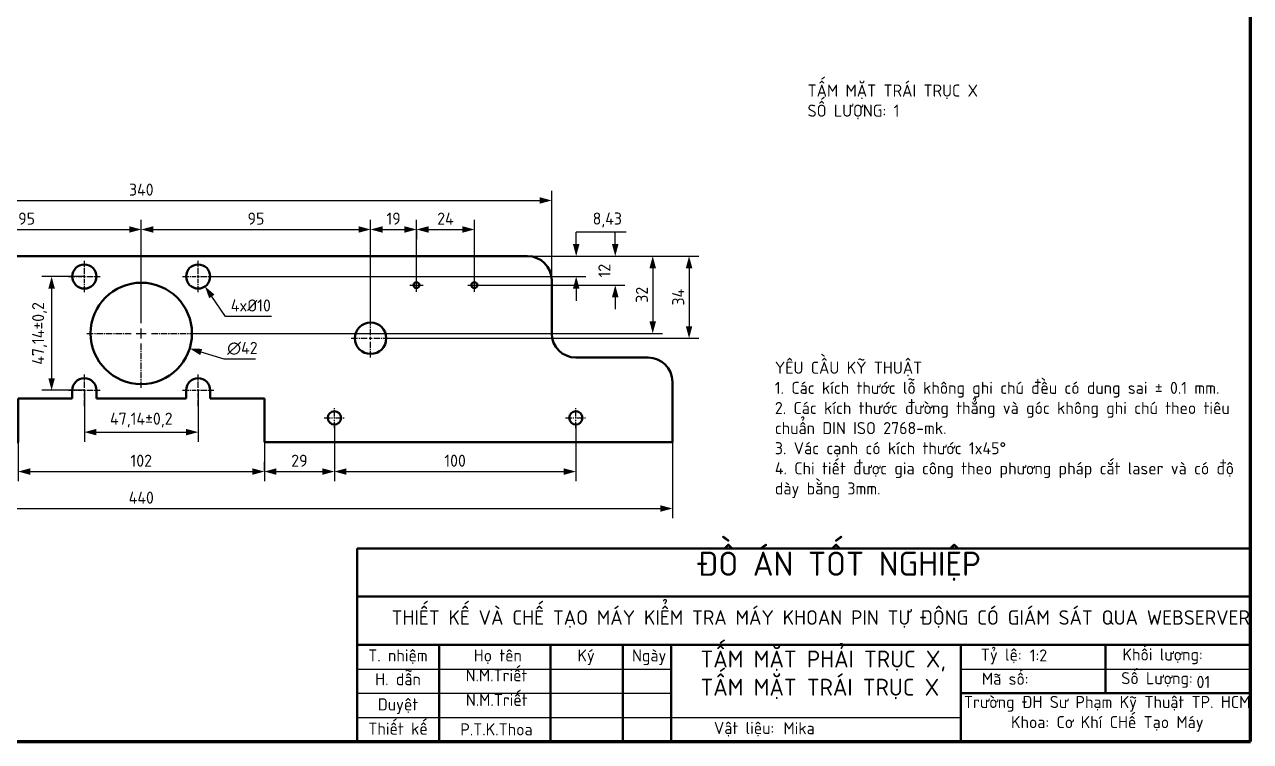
# Model space of a CAD drawing. Header units: millimetres. Extents: x -190 to 12889, y -227 to 3957.
# Drawn here: x 388 to 895, y 481 to 778 of the extents above; entities that cross this region are included whole.
import ezdxf

# ---------------------------------------------------------------- set-up
doc = ezdxf.new("R2010")
doc.units = ezdxf.units.MM
doc.header["$LTSCALE"] = 0.7
doc.header["$PDMODE"] = 35
doc.header["$PDSIZE"] = -4
doc.linetypes.add('CENTER2', pattern=[1.125, 0.75, -0.125, 0.125, -0.125])
doc.layers.get('0').update_dxf_attribs({"color": 255})
for name, color, linetype, lineweight in [('0.5', 7, 'Continuous', 50), ('AMC_Contour', 7, 'Continuous', 50), ('CON', 7, 'Continuous', 50), ('DIM', 94, 'Continuous', 25), ('KHUNGBV', 5, 'Continuous', 70), ('TEXT', 7, 'Continuous', 25)]:
    doc.layers.add(name, color=color, linetype=linetype, lineweight=lineweight)
doc.styles.add('TCVN-7284', font='tcvn+7284-2003r.ttf')
doc.dimstyles.new('TCVN_ISO-25_RadiusDia', dxfattribs={"dimtxt": 2.5, "dimasz": 2.5, "dimexe": 2, "dimexo": 0, "dimgap": 1, "dimtad": 1, "dimtoh": 1, "dimtxsty": 'TCVN-7284', "dimblk": 'Arrow', "dimcen": 0, "dimclrd": 256, "dimclre": 256, "dimclrt": 256, "dimadec": 0, "dimazin": 0, "dimtfac": 1, "dimtofl": 0, "dimtmove": 1, "dimatfit": 0, "dimldrblk": 'Arrow', "dimfxl": 1, "dimlwd": -1, "dimlwe": -1, "dimarcsym": 0})

# ---------------------------------------------------------------- blocks, each defined once
blk = doc.blocks.new('KHUNG_A3')
at = {"layer": 'CON', "color": 8, "linetype": 'Continuous', "ltscale": 0.66}
for p, q in [((296.71, 84.61), (296.71, 44.61)), ((296.71, 84.61), (481.71, 84.61)), ((296.71, 74.61), (481.71, 74.61)), ((296.71, 64.61), (481.71, 64.61)), ((313.71, 64.61), (313.71, 44.61)), ((336.71, 64.61), (336.71, 44.61)), ((351.71, 64.61), (351.71, 44.61)), ((361.71, 64.61), (361.71, 44.61)), ((421.71, 44.61), (421.71, 64.61)), ((451.71, 54.61), (451.71, 64.61)), ((421.71, 54.61), (481.71, 54.61))]:
    blk.add_line(p, q, dxfattribs=at)
at = {"layer": 'DIM', "color": 8, "linetype": 'Continuous', "ltscale": 0.66}
for p, q in [((296.71, 59.61), (361.71, 59.61)), ((421.71, 59.61), (481.71, 59.61)), ((296.71, 54.61), (361.71, 54.61)), ((296.71, 49.61), (421.71, 49.61))]:
    blk.add_line(p, q, dxfattribs=at)
at = {"layer": 'KHUNGBV', "color": 8, "linetype": 'Continuous', "ltscale": 0.66}
for p, q in [((481.71, 44.61), (481.71, 341.61)), ((61.71, 44.61), (481.71, 44.61))]:
    blk.add_line(p, q, dxfattribs=at)
at = {"color": 255, "attachment_point": 1, "style": 'TCVN-7284'}
for s, width, insert, char_height in [('{\\W1.485708; }ĐỒ ÁN TỐT NGHIỆP', 65.6643, (362.61, 83.93), 5), ('\\pxqc;T. nhiệm', 16.8827, (296.71, 63.68), 2.5), ('{\\W2.460912; }Họ tên', 16.8827, (317.11, 63.68), 2.5), ('{\\W4.544245; }Ký', 16.8827, (335.42, 63.68), 2.5), ('{\\W1.017842; }Ngày', 9.8035, (352.08, 63.68), 2.5), ('\\pxqc;Tỷ lệ:', 9.8035, (425.19, 63.83), 2.5), ('\\pxqc;Khối lượng:', 20.0073, (453.51, 63.88), 2.5), ('\\pxqc;H. dẫn', 16.8827, (296.71, 58.76), 2.5), ('\\pxqc;N.M.Triết', 16.8827, (317.11, 59.57), 2.5), ('{\\W0.286782; }Mã số:', 12.5818, (425.56, 58.85), 2.5), ('\\pxqc;Số Lượng:', 17.9691, (453.36, 58.98), 2.5), ('\\pxqc;Duyệt', 16.8827, (296.71, 53.54), 2.5), ('\\pxqc;N.M.Triết', 16.8827, (317.16, 54.47), 2.5), ('{\\W0.981773; }Trường ĐH Sư Phạm Kỹ Thuật TP. HCM\\P{\\W7.398439; }Khoa: Cơ Khí CHế Tạo Máy ', 61.6953, (420.88, 54.04), 2.5), ('\\pxqc;Thiết kế', 16.8827, (296.71, 48.52), 2.5), ('\\pxqc;P.T.K.Thoa', 16.8827, (317.11, 48.37), 2.5), ('\\pxi-3,l3,qc,t3;Vật liệu:', 59.8171, (346.92, 48.66), 2.5)]:
    blk.add_mtext_dynamic_manual_height_columns(s, width=width, gutter_width=88.6, heights=[0], dxfattribs=dict(at, insert=insert, char_height=char_height))
at = {"color": 255, "insert": (303.83, 71.79), "char_height": 3, "width": 178.521, "attachment_point": 1, "style": 'TCVN-7284'}
blk.add_mtext('THIẾT KẾ VÀ CHẾ TẠO MÁY KIỂM TRA MÁY KHOAN PIN TỰ ĐỘNG CÓ GIÁM SÁT QUA WEBSERVER\\P', dxfattribs=at)
blk = doc.blocks.new('*U153')
at = {"color": 0, "linetype": 'CENTER2', "ltscale": 5, "transparency": 16777216}
for p, q in [((-4.25, 0), (-0.55, 0)), ((0, 0.55), (0, 4.25)), ((0.55, 0), (4.25, 0)), ((0, -4.25), (0, -0.55))]:
    blk.add_line(p, q, dxfattribs=at)
at = {"color": 0, "linetype": 'Continuous', "ltscale": 5, "transparency": 16777216}
for p, q in [((-0.275, 0), (0.275, 0)), ((0, -0.275), (0, 0.275))]:
    blk.add_line(p, q, dxfattribs=at)
blk = doc.blocks.new('*U154')
at = {"color": 0, "linetype": 'CENTER2', "ltscale": 5, "transparency": 16777216}
for p, q in [((0, 1.3), (0, 8)), ((-8, 0), (-1.3, 0)), ((1.3, 0), (8, 0)), ((0, -8), (0, -1.3))]:
    blk.add_line(p, q, dxfattribs=at)
at = {"color": 0, "linetype": 'Continuous', "ltscale": 5, "transparency": 16777216}
for p, q in [((-0.65, 0), (0.65, 0)), ((0, -0.65), (0, 0.65))]:
    blk.add_line(p, q, dxfattribs=at)
blk = doc.blocks.new('*U155')
at = {"color": 0, "linetype": 'CENTER2', "ltscale": 5, "transparency": 16777216}
for p, q in [((-4.25, 0), (-0.55, 0)), ((0, 0.55), (0, 4.25)), ((0.55, 0), (4.25, 0)), ((0, -4.25), (0, -0.55))]:
    blk.add_line(p, q, dxfattribs=at)
at = {"color": 0, "linetype": 'Continuous', "ltscale": 5, "transparency": 16777216}
for p, q in [((-0.275, 0), (0.275, 0)), ((0, -0.275), (0, 0.275))]:
    blk.add_line(p, q, dxfattribs=at)
blk = doc.blocks.new('*U156')
at = {"color": 0, "linetype": 'CENTER2', "ltscale": 5, "transparency": 16777216}
for p, q in [((0, 1), (0, 6.5)), ((-6.5, 0), (-1, 0)), ((1, 0), (6.5, 0)), ((0, -6.5), (0, -1))]:
    blk.add_line(p, q, dxfattribs=at)
at = {"color": 0, "linetype": 'Continuous', "ltscale": 5, "transparency": 16777216}
for p, q in [((-0.5, 0), (0.5, 0)), ((0, -0.5), (0, 0.5))]:
    blk.add_line(p, q, dxfattribs=at)
blk = doc.blocks.new('*U145')
at = {"color": 0, "linetype": 'CENTER2', "ltscale": 5, "transparency": 16777216}
for p, q in [((0, 1), (0, 6.5)), ((-6.5, 0), (-1, 0)), ((1, 0), (6.5, 0)), ((0, -6.5), (0, -1))]:
    blk.add_line(p, q, dxfattribs=at)
at = {"color": 0, "linetype": 'Continuous', "ltscale": 5, "transparency": 16777216}
for p, q in [((-0.5, 0), (0.5, 0)), ((0, -0.5), (0, 0.5))]:
    blk.add_line(p, q, dxfattribs=at)
blk = doc.blocks.new('*U146')
at = {"color": 0, "linetype": 'CENTER2', "ltscale": 5, "transparency": 16777216}
for p, q in [((0, 4.2), (0, 22.5)), ((-22.5, 0), (-4.2, 0)), ((4.2, 0), (22.5, 0)), ((0, -22.5), (0, -4.2))]:
    blk.add_line(p, q, dxfattribs=at)
at = {"color": 0, "linetype": 'Continuous', "ltscale": 5, "transparency": 16777216}
for p, q in [((-2.1, 0), (2.1, 0)), ((0, -2.1), (0, 2.1))]:
    blk.add_line(p, q, dxfattribs=at)
blk = doc.blocks.new('*U147')
at = {"color": 0, "linetype": 'CENTER2', "ltscale": 5, "transparency": 16777216}
for p, q in [((0, 1), (0, 6.5)), ((-6.5, 0), (-1, 0)), ((1, 0), (6.5, 0)), ((0, -6.5), (0, -1))]:
    blk.add_line(p, q, dxfattribs=at)
at = {"color": 0, "linetype": 'Continuous', "ltscale": 5, "transparency": 16777216}
for p, q in [((-0.5, 0), (0.5, 0)), ((0, -0.5), (0, 0.5))]:
    blk.add_line(p, q, dxfattribs=at)
blk = doc.blocks.new('*U148')
at = {"color": 0, "linetype": 'CENTER2', "ltscale": 5, "transparency": 16777216}
for p, q in [((0, 1), (0, 6.5)), ((-6.5, 0), (-1, 0)), ((1, 0), (6.5, 0)), ((0, -6.5), (0, -1))]:
    blk.add_line(p, q, dxfattribs=at)
at = {"color": 0, "linetype": 'Continuous', "ltscale": 5, "transparency": 16777216}
for p, q in [((-0.5, 0), (0.5, 0)), ((0, -0.5), (0, 0.5))]:
    blk.add_line(p, q, dxfattribs=at)
blk = doc.blocks.new('*U149')
at = {"color": 0, "linetype": 'CENTER2', "ltscale": 5, "transparency": 16777216}
for p, q in [((0, 1.3), (0, 8)), ((-8, 0), (-1.3, 0)), ((1.3, 0), (8, 0)), ((0, -8), (0, -1.3))]:
    blk.add_line(p, q, dxfattribs=at)
at = {"color": 0, "linetype": 'Continuous', "ltscale": 5, "transparency": 16777216}
for p, q in [((-0.65, 0), (0.65, 0)), ((0, -0.65), (0, 0.65))]:
    blk.add_line(p, q, dxfattribs=at)
blk = doc.blocks.new('*U150')
at = {"color": 0, "linetype": 'CENTER2', "ltscale": 5, "transparency": 16777216}
for p, q in [((-2.75, 0), (-0.25, 0)), ((0, 0.25), (0, 2.75)), ((0.25, 0), (2.75, 0)), ((0, -2.75), (0, -0.25))]:
    blk.add_line(p, q, dxfattribs=at)
at = {"color": 0, "linetype": 'Continuous', "ltscale": 5, "transparency": 16777216}
for p, q in [((-0.125, 0), (0.125, 0)), ((0, -0.125), (0, 0.125))]:
    blk.add_line(p, q, dxfattribs=at)
blk = doc.blocks.new('*U151')
at = {"color": 0, "linetype": 'CENTER2', "ltscale": 5, "transparency": 16777216}
for p, q in [((-2.75, 0), (-0.25, 0)), ((0, 0.25), (0, 2.75)), ((0.25, 0), (2.75, 0)), ((0, -2.75), (0, -0.25))]:
    blk.add_line(p, q, dxfattribs=at)
at = {"color": 0, "linetype": 'Continuous', "ltscale": 5, "transparency": 16777216}
for p, q in [((-0.125, 0), (0.125, 0)), ((0, -0.125), (0, 0.125))]:
    blk.add_line(p, q, dxfattribs=at)
blk = doc.blocks.new('*U152')
at = {"color": 0, "linetype": 'CENTER2', "ltscale": 5, "transparency": 16777216}
for p, q in [((-4.25, 0), (-0.55, 0)), ((0, 0.55), (0, 4.25)), ((0.55, 0), (4.25, 0)), ((0, -4.25), (0, -0.55))]:
    blk.add_line(p, q, dxfattribs=at)
at = {"color": 0, "linetype": 'Continuous', "ltscale": 5, "transparency": 16777216}
for p, q in [((-0.275, 0), (0.275, 0)), ((0, -0.275), (0, 0.275))]:
    blk.add_line(p, q, dxfattribs=at)
blk = doc.blocks.new('*U157')
at = {"color": 0, "linetype": 'CENTER2', "ltscale": 5, "transparency": 16777216}
for p, q in [((-4.25, 0), (-0.55, 0)), ((0, 0.55), (0, 4.25)), ((0.55, 0), (4.25, 0)), ((0, -4.25), (0, -0.55))]:
    blk.add_line(p, q, dxfattribs=at)
at = {"color": 0, "linetype": 'Continuous', "ltscale": 5, "transparency": 16777216}
for p, q in [((-0.275, 0), (0.275, 0)), ((0, -0.275), (0, 0.275))]:
    blk.add_line(p, q, dxfattribs=at)
blk = doc.blocks.new('ajd')
at = {"layer": '0.5', "linetype": 'Continuous'}
for p, q in [((7341.74, 687511.34), (7021.74, 687511.34)), ((7011.74, 687501.34), (7011.74, 687479.34)), ((7351.74, 687479.34), (7351.74, 687501.34)), ((7001.74, 687469.34), (6971.74, 687469.34)), ((7391.74, 687469.34), (7361.74, 687469.34)), ((6961.74, 687459.34), (6961.74, 687434.34)), ((7401.74, 687434.34), (7401.74, 687459.34)), ((7130.74, 687452.34), (7153.17, 687452.34)), ((7130.74, 687434.34), (7130.74, 687452.34)), ((7163.17, 687452.34), (7200.31, 687452.34)), ((7210.31, 687452.34), (7232.74, 687452.34)), ((7232.74, 687452.34), (7232.74, 687434.34)), ((6961.74, 687434.34), (7130.74, 687434.34)), ((7232.74, 687434.34), (7401.74, 687434.34))]:
    blk.add_line(p, q, dxfattribs=at)
for centre, radius in [((7158.17, 687502.91), 5), ((7205.31, 687502.91), 5), ((7181.74, 687479.34), 21), ((7295.74, 687499.34), 1.25), ((7319.74, 687499.34), 1.25), ((7086.74, 687477.34), 6.5), ((7276.74, 687477.34), 6.5), ((7001.74, 687444.34), 2.75), ((7101.74, 687444.34), 2.75), ((7261.74, 687444.34), 2.75), ((7361.74, 687444.34), 2.75)]:
    blk.add_circle(centre, radius, dxfattribs=at)
for centre, radius, start, end in [((7021.74, 687501.34), 10, 90, 180), ((7341.74, 687501.34), 10, 0, 90), ((7001.74, 687479.34), 10, 270, 0), ((7361.74, 687479.34), 10, 180, 270), ((6971.74, 687459.34), 10, 90, 180), ((7391.74, 687459.34), 10, 0, 90), ((7158.17, 687455.77), 5, 0, 180), ((7205.31, 687455.77), 5, 0, 180)]:
    blk.add_arc(centre, radius, start, end, dxfattribs=at)
at = {"layer": 'CON', "ltscale": 0.7}
for p, q in [((7153.17, 687455.77), (7153.17, 687452.34)), ((7163.17, 687455.77), (7163.17, 687452.34)), ((7200.31, 687455.77), (7200.31, 687452.34)), ((7210.31, 687455.77), (7210.31, 687452.34))]:
    blk.add_line(p, q, dxfattribs=at)
at = {"color": 1, "linetype": 'CENTER2', "ltscale": 5}
for name, p in [('*U156', (7158.17, 687502.91)), ('*U145', (7205.31, 687502.91)), ('*U146', (7181.74, 687479.34)), ('*U150', (7295.74, 687499.34)), ('*U151', (7319.74, 687499.34)), ('*U154', (7086.74, 687477.34)), ('*U149', (7276.74, 687477.34)), ('*U147', (7158.17, 687455.77)), ('*U148', (7205.31, 687455.77)), ('*U153', (7001.74, 687444.34)), ('*U155', (7101.74, 687444.34)), ('*U152', (7261.74, 687444.34)), ('*U157', (7361.74, 687444.34))]:
    blk.add_blockref(name, p, dxfattribs=at)
blk = doc.blocks.new('Arrow')
at = {"layer": 'DIM'}
blk.add_solid([(-1, 0.27), (-1, -0.27), (0, 0)], dxfattribs=at)
blk = doc.blocks.new('*D584')
at = {"layer": 'Defpoints', "color": 0, "ltscale": 0.7, "transparency": 16777216}
for p in [(573.97, 693.18), (549.97, 670.12), (573.97, 670.12)]:
    blk.add_point(p, dxfattribs=at)
at = {"layer": 'DIM', "ltscale": 0.7, "transparency": 16777216}
for p, q in [((549.97, 670.12), (549.97, 697.18)), ((573.97, 670.12), (573.97, 697.18)), ((554.97, 693.18), (568.97, 693.18))]:
    blk.add_line(p, q, dxfattribs=at)
at = {"layer": 'DIM', "ltscale": 0.7, "transparency": 16777216, "xscale": 5, "yscale": 5, "zscale": 5, "rotation": 180}
blk.add_blockref('Arrow', (549.97, 693.18), dxfattribs=at)
at = {"layer": 'DIM', "ltscale": 0.7, "transparency": 16777216, "xscale": 5, "yscale": 5, "zscale": 5}
blk.add_blockref('Arrow', (573.97, 693.18), dxfattribs=at)
at = {"layer": 'DIM', "ltscale": 0.7, "transparency": 16777216, "insert": (561.97, 697.68), "char_height": 5, "attachment_point": 5, "style": 'TCVN-7284', "bg_fill": 3, "box_fill_scale": 1.1, "bg_fill_color": 256, "bg_fill_true_color": 13158600, "bg_fill_transparency": 0}
blk.add_mtext('24', dxfattribs=at)
blk = doc.blocks.new('*D596')
at = {"layer": 'Defpoints', "color": 0, "ltscale": 0.7, "transparency": 16777216}
for p in [(595.97, 682.12), (464.54, 673.69), (616.13, 673.69)]:
    blk.add_point(p, dxfattribs=at)
at = {"layer": 'DIM', "ltscale": 0.7, "transparency": 16777216}
for p, q in [((616.13, 687.12), (616.13, 692.12)), ((636.88, 692.12), (616.13, 692.12)), ((595.97, 682.12), (620.13, 682.12)), ((464.54, 673.69), (620.13, 673.69)), ((616.13, 668.69), (616.13, 663.69))]:
    blk.add_line(p, q, dxfattribs=at)
at = {"layer": 'DIM', "ltscale": 0.7, "transparency": 16777216, "xscale": 5, "yscale": 5, "zscale": 5}
for p, rotation in [((616.13, 682.12), 270), ((616.13, 673.69), 90)]:
    blk.add_blockref('Arrow', p, dxfattribs=dict(at, rotation=rotation))
at = {"layer": 'DIM', "ltscale": 0.7, "transparency": 16777216, "insert": (629.01, 697.12), "char_height": 5, "attachment_point": 5, "style": 'TCVN-7284', "bg_fill": 3, "box_fill_scale": 1.1, "bg_fill_color": 256, "bg_fill_true_color": 13158600, "bg_fill_transparency": 0}
blk.add_mtext('8,43', dxfattribs=at)
blk = doc.blocks.new('*D585')
at = {"layer": 'Defpoints', "color": 0, "ltscale": 0.7, "transparency": 16777216}
for p in [(595.97, 682.12), (573.97, 670.12), (632.3, 670.12)]:
    blk.add_point(p, dxfattribs=at)
at = {"layer": 'DIM', "ltscale": 0.7, "transparency": 16777216}
for p, q in [((632.3, 687.12), (632.3, 692.12)), ((595.97, 682.12), (636.3, 682.12)), ((573.97, 670.12), (636.3, 670.12)), ((632.3, 665.12), (632.3, 660.12))]:
    blk.add_line(p, q, dxfattribs=at)
at = {"layer": 'DIM', "ltscale": 0.7, "transparency": 16777216, "xscale": 5, "yscale": 5, "zscale": 5}
for p, rotation in [((632.3, 682.12), 270), ((632.3, 670.12), 90)]:
    blk.add_blockref('Arrow', p, dxfattribs=dict(at, rotation=rotation))
at = {"layer": 'DIM', "ltscale": 0.7, "transparency": 16777216, "insert": (627.8, 676.12), "char_height": 5, "attachment_point": 5, "rotation": 90, "style": 'TCVN-7284', "bg_fill": 3, "box_fill_scale": 1.1, "bg_fill_color": 256, "bg_fill_true_color": 13158600, "bg_fill_transparency": 0}
blk.add_mtext('12', dxfattribs=at)
blk = doc.blocks.new('*D598')
at = {"layer": 'Defpoints', "color": 0, "ltscale": 0.7, "transparency": 16777216}
for p in [(595.97, 682.12), (456.97, 650.12), (647.83, 650.12)]:
    blk.add_point(p, dxfattribs=at)
at = {"layer": 'DIM', "ltscale": 0.7, "transparency": 16777216}
for p, q in [((595.97, 682.12), (651.83, 682.12)), ((647.83, 677.12), (647.83, 655.12)), ((456.97, 650.12), (651.83, 650.12))]:
    blk.add_line(p, q, dxfattribs=at)
at = {"layer": 'DIM', "ltscale": 0.7, "transparency": 16777216, "xscale": 5, "yscale": 5, "zscale": 5}
for p, rotation in [((647.83, 682.12), 90), ((647.83, 650.12), 270)]:
    blk.add_blockref('Arrow', p, dxfattribs=dict(at, rotation=rotation))
at = {"layer": 'DIM', "ltscale": 0.7, "transparency": 16777216, "insert": (643.33, 666.12), "char_height": 5, "attachment_point": 5, "rotation": 90, "style": 'TCVN-7284', "bg_fill": 3, "box_fill_scale": 1.1, "bg_fill_color": 256, "bg_fill_true_color": 13158600, "bg_fill_transparency": 0}
blk.add_mtext('32', dxfattribs=at)
blk = doc.blocks.new('*D599')
at = {"layer": 'Defpoints', "color": 0, "ltscale": 0.7, "transparency": 16777216}
for p in [(595.97, 682.12), (537.47, 648.12), (662.88, 648.12)]:
    blk.add_point(p, dxfattribs=at)
at = {"layer": 'DIM', "ltscale": 0.7, "transparency": 16777216}
for p, q in [((595.97, 682.12), (666.88, 682.12)), ((662.88, 677.12), (662.88, 653.12)), ((537.47, 648.12), (666.88, 648.12))]:
    blk.add_line(p, q, dxfattribs=at)
at = {"layer": 'DIM', "ltscale": 0.7, "transparency": 16777216, "xscale": 5, "yscale": 5, "zscale": 5}
for p, rotation in [((662.88, 682.12), 90), ((662.88, 648.12), 270)]:
    blk.add_blockref('Arrow', p, dxfattribs=dict(at, rotation=rotation))
at = {"layer": 'DIM', "ltscale": 0.7, "transparency": 16777216, "insert": (658.38, 665.12), "char_height": 5, "attachment_point": 5, "rotation": 90, "style": 'TCVN-7284', "bg_fill": 3, "box_fill_scale": 1.1, "bg_fill_color": 256, "bg_fill_true_color": 13158600, "bg_fill_transparency": 0}
blk.add_mtext('34', dxfattribs=at)
blk = doc.blocks.new('*D601')
at = {"layer": 'Defpoints', "color": 0, "ltscale": 0.7, "transparency": 16777216}
for p in [(515.97, 612.37), (486.97, 592.9), (515.97, 592.9)]:
    blk.add_point(p, dxfattribs=at)
at = {"layer": 'DIM', "ltscale": 0.7, "transparency": 16777216}
for p, q in [((515.97, 612.37), (515.97, 588.9)), ((486.97, 592.9), (486.97, 596.9)), ((491.97, 592.9), (510.97, 592.9))]:
    blk.add_line(p, q, dxfattribs=at)
at = {"layer": 'DIM', "ltscale": 0.7, "transparency": 16777216, "xscale": 5, "yscale": 5, "zscale": 5, "rotation": 180}
blk.add_blockref('Arrow', (486.97, 592.9), dxfattribs=at)
at = {"layer": 'DIM', "ltscale": 0.7, "transparency": 16777216, "xscale": 5, "yscale": 5, "zscale": 5}
blk.add_blockref('Arrow', (515.97, 592.9), dxfattribs=at)
at = {"layer": 'DIM', "ltscale": 0.7, "transparency": 16777216, "insert": (501.47, 597.4), "char_height": 5, "attachment_point": 5, "style": 'TCVN-7284', "bg_fill": 3, "box_fill_scale": 1.1, "bg_fill_color": 256, "bg_fill_true_color": 13158600, "bg_fill_transparency": 0}
blk.add_mtext('29', dxfattribs=at)
blk = doc.blocks.new('*D602')
at = {"layer": 'Defpoints', "color": 0, "ltscale": 0.7, "transparency": 16777216}
for p in [(515.97, 612.37), (615.97, 612.37), (615.97, 592.9)]:
    blk.add_point(p, dxfattribs=at)
at = {"layer": 'DIM', "ltscale": 0.7, "transparency": 16777216}
for p, q in [((515.97, 612.37), (515.97, 588.9)), ((615.97, 612.37), (615.97, 588.9)), ((520.97, 592.9), (610.97, 592.9))]:
    blk.add_line(p, q, dxfattribs=at)
at = {"layer": 'DIM', "ltscale": 0.7, "transparency": 16777216, "xscale": 5, "yscale": 5, "zscale": 5, "rotation": 180}
blk.add_blockref('Arrow', (515.97, 592.9), dxfattribs=at)
at = {"layer": 'DIM', "ltscale": 0.7, "transparency": 16777216, "xscale": 5, "yscale": 5, "zscale": 5}
blk.add_blockref('Arrow', (615.97, 592.9), dxfattribs=at)
at = {"layer": 'DIM', "ltscale": 0.7, "transparency": 16777216, "insert": (565.97, 597.4), "char_height": 5, "attachment_point": 5, "style": 'TCVN-7284', "bg_fill": 3, "box_fill_scale": 1.1, "bg_fill_color": 256, "bg_fill_true_color": 13158600, "bg_fill_transparency": 0}
blk.add_mtext('100', dxfattribs=at)
blk = doc.blocks.new('*D588')
at = {"layer": 'Defpoints', "color": 0, "ltscale": 0.7, "transparency": 16777216}
for p in [(412.4, 673.69), (398.83, 626.55), (412.4, 626.55)]:
    blk.add_point(p, dxfattribs=at)
at = {"layer": 'DIM', "ltscale": 0.7, "transparency": 16777216}
for p, q in [((412.4, 673.69), (394.83, 673.69)), ((398.83, 668.69), (398.83, 631.55)), ((412.4, 626.55), (394.83, 626.55))]:
    blk.add_line(p, q, dxfattribs=at)
at = {"layer": 'DIM', "ltscale": 0.7, "transparency": 16777216, "xscale": 5, "yscale": 5, "zscale": 5}
for p, rotation in [((398.83, 673.69), 90), ((398.83, 626.55), 270)]:
    blk.add_blockref('Arrow', p, dxfattribs=dict(at, rotation=rotation))
at = {"layer": 'DIM', "ltscale": 0.7, "transparency": 16777216, "insert": (393.83, 650.12), "char_height": 5, "attachment_point": 5, "rotation": 90, "style": 'TCVN-7284', "bg_fill": 3, "box_fill_scale": 1.1, "bg_fill_color": 256, "bg_fill_true_color": 13158600, "bg_fill_transparency": 0}
blk.add_mtext('47,14±0,2', dxfattribs=at)
blk = doc.blocks.new('*D603')
at = {"layer": 'Defpoints', "color": 0, "ltscale": 0.7, "transparency": 16777216}
for p in [(456.71, 677.82), (462.37, 669.57)]:
    blk.add_point(p, dxfattribs=at)
at = {"layer": 'DIM', "ltscale": 0.7, "transparency": 16777216}
for p, q in [((470.85, 657.2), (465.2, 665.45)), ((489.85, 657.2), (470.85, 657.2))]:
    blk.add_line(p, q, dxfattribs=at)
at = {"layer": 'DIM', "ltscale": 0.7, "transparency": 16777216, "xscale": 5, "yscale": 5, "zscale": 5, "rotation": 124.4504059610275}
blk.add_blockref('Arrow', (462.37, 669.57), dxfattribs=at)
at = {"layer": 'DIM', "ltscale": 0.7, "transparency": 16777216, "insert": (481.35, 661.7), "char_height": 5, "attachment_point": 5, "style": 'TCVN-7284', "bg_fill": 3, "box_fill_scale": 1.1, "bg_fill_color": 256, "bg_fill_true_color": 13158600, "bg_fill_transparency": 0}
blk.add_mtext('4x%%C10', dxfattribs=at)
blk = doc.blocks.new('*D589')
at = {"layer": 'Defpoints', "color": 0, "ltscale": 0.7, "transparency": 16777216}
for p in [(435.97, 693.18), (340.97, 654.62), (435.97, 654.62)]:
    blk.add_point(p, dxfattribs=at)
at = {"layer": 'DIM', "ltscale": 0.7, "transparency": 16777216}
for p, q in [((340.97, 654.62), (340.97, 697.18)), ((435.97, 654.62), (435.97, 697.18)), ((345.97, 693.18), (430.97, 693.18))]:
    blk.add_line(p, q, dxfattribs=at)
at = {"layer": 'DIM', "ltscale": 0.7, "transparency": 16777216, "xscale": 5, "yscale": 5, "zscale": 5, "rotation": 180}
blk.add_blockref('Arrow', (340.97, 693.18), dxfattribs=at)
at = {"layer": 'DIM', "ltscale": 0.7, "transparency": 16777216, "xscale": 5, "yscale": 5, "zscale": 5}
blk.add_blockref('Arrow', (435.97, 693.18), dxfattribs=at)
at = {"layer": 'DIM', "ltscale": 0.7, "transparency": 16777216, "insert": (388.47, 697.68), "char_height": 5, "attachment_point": 5, "style": 'TCVN-7284', "bg_fill": 3, "box_fill_scale": 1.1, "bg_fill_color": 256, "bg_fill_true_color": 13158600, "bg_fill_transparency": 0}
blk.add_mtext('95', dxfattribs=at)
blk = doc.blocks.new('*D590')
at = {"layer": 'Defpoints', "color": 0, "ltscale": 0.7, "transparency": 16777216}
for p in [(530.97, 693.18), (435.97, 654.62), (530.97, 653.67)]:
    blk.add_point(p, dxfattribs=at)
at = {"layer": 'DIM', "ltscale": 0.7, "transparency": 16777216}
for p, q in [((435.97, 654.62), (435.97, 697.18)), ((530.97, 653.67), (530.97, 697.18)), ((440.97, 693.18), (525.97, 693.18))]:
    blk.add_line(p, q, dxfattribs=at)
at = {"layer": 'DIM', "ltscale": 0.7, "transparency": 16777216, "xscale": 5, "yscale": 5, "zscale": 5, "rotation": 180}
blk.add_blockref('Arrow', (435.97, 693.18), dxfattribs=at)
at = {"layer": 'DIM', "ltscale": 0.7, "transparency": 16777216, "xscale": 5, "yscale": 5, "zscale": 5}
blk.add_blockref('Arrow', (530.97, 693.18), dxfattribs=at)
at = {"layer": 'DIM', "ltscale": 0.7, "transparency": 16777216, "insert": (483.47, 697.68), "char_height": 5, "attachment_point": 5, "style": 'TCVN-7284', "bg_fill": 3, "box_fill_scale": 1.1, "bg_fill_color": 256, "bg_fill_true_color": 13158600, "bg_fill_transparency": 0}
blk.add_mtext('95', dxfattribs=at)
blk = doc.blocks.new('*D591')
at = {"layer": 'Defpoints', "color": 0, "ltscale": 0.7, "transparency": 16777216}
for p in [(549.97, 693.18), (549.97, 693.18), (530.97, 653.67)]:
    blk.add_point(p, dxfattribs=at)
at = {"layer": 'DIM', "ltscale": 0.7, "transparency": 16777216}
for p, q in [((530.97, 653.67), (530.97, 697.18)), ((535.97, 693.18), (544.97, 693.18)), ((549.97, 693.18), (549.97, 689.18))]:
    blk.add_line(p, q, dxfattribs=at)
at = {"layer": 'DIM', "ltscale": 0.7, "transparency": 16777216, "xscale": 5, "yscale": 5, "zscale": 5, "rotation": 180}
blk.add_blockref('Arrow', (530.97, 693.18), dxfattribs=at)
at = {"layer": 'DIM', "ltscale": 0.7, "transparency": 16777216, "xscale": 5, "yscale": 5, "zscale": 5}
blk.add_blockref('Arrow', (549.97, 693.18), dxfattribs=at)
at = {"layer": 'DIM', "ltscale": 0.7, "transparency": 16777216, "insert": (540.47, 697.68), "char_height": 5, "attachment_point": 5, "style": 'TCVN-7284', "bg_fill": 3, "box_fill_scale": 1.1, "bg_fill_color": 256, "bg_fill_true_color": 13158600, "bg_fill_transparency": 0}
blk.add_mtext('19', dxfattribs=at)
blk = doc.blocks.new('*D592')
at = {"layer": 'Defpoints', "color": 0, "ltscale": 0.7, "transparency": 16777216}
for p in [(412.4, 626.55), (459.54, 626.55), (459.54, 609.23)]:
    blk.add_point(p, dxfattribs=at)
at = {"layer": 'DIM', "ltscale": 0.7, "transparency": 16777216}
for p, q in [((412.4, 626.55), (412.4, 605.23)), ((459.54, 626.55), (459.54, 605.23)), ((417.4, 609.23), (454.54, 609.23))]:
    blk.add_line(p, q, dxfattribs=at)
at = {"layer": 'DIM', "ltscale": 0.7, "transparency": 16777216, "xscale": 5, "yscale": 5, "zscale": 5, "rotation": 180}
blk.add_blockref('Arrow', (412.4, 609.23), dxfattribs=at)
at = {"layer": 'DIM', "ltscale": 0.7, "transparency": 16777216, "xscale": 5, "yscale": 5, "zscale": 5}
blk.add_blockref('Arrow', (459.54, 609.23), dxfattribs=at)
at = {"layer": 'DIM', "ltscale": 0.7, "transparency": 16777216, "insert": (435.97, 614.23), "char_height": 5, "attachment_point": 5, "style": 'TCVN-7284', "bg_fill": 3, "box_fill_scale": 1.1, "bg_fill_color": 256, "bg_fill_true_color": 13158600, "bg_fill_transparency": 0}
blk.add_mtext('47,14±0,2', dxfattribs=at)
blk = doc.blocks.new('*D604')
at = {"layer": 'Defpoints', "color": 0, "ltscale": 0.7, "transparency": 16777216}
for p in [(384.97, 605.12), (486.97, 605.12), (486.97, 592.9)]:
    blk.add_point(p, dxfattribs=at)
at = {"layer": 'DIM', "ltscale": 0.7, "transparency": 16777216}
for p, q in [((384.97, 605.12), (384.97, 588.9)), ((486.97, 605.12), (486.97, 588.9)), ((389.97, 592.9), (481.97, 592.9))]:
    blk.add_line(p, q, dxfattribs=at)
at = {"layer": 'DIM', "ltscale": 0.7, "transparency": 16777216, "xscale": 5, "yscale": 5, "zscale": 5, "rotation": 180}
blk.add_blockref('Arrow', (384.97, 592.9), dxfattribs=at)
at = {"layer": 'DIM', "ltscale": 0.7, "transparency": 16777216, "xscale": 5, "yscale": 5, "zscale": 5}
blk.add_blockref('Arrow', (486.97, 592.9), dxfattribs=at)
at = {"layer": 'DIM', "ltscale": 0.7, "transparency": 16777216, "insert": (435.97, 597.4), "char_height": 5, "attachment_point": 5, "style": 'TCVN-7284', "bg_fill": 3, "box_fill_scale": 1.1, "bg_fill_color": 256, "bg_fill_true_color": 13158600, "bg_fill_transparency": 0}
blk.add_mtext('102', dxfattribs=at)
blk = doc.blocks.new('*D606')
at = {"layer": 'Defpoints', "color": 0, "ltscale": 0.7, "transparency": 16777216}
for p in [(215.97, 605.12), (655.97, 605.12), (655.97, 577.59)]:
    blk.add_point(p, dxfattribs=at)
at = {"layer": 'DIM', "ltscale": 0.7, "transparency": 16777216}
for p, q in [((215.97, 605.12), (215.97, 573.59)), ((655.97, 605.12), (655.97, 573.59)), ((220.97, 577.59), (650.97, 577.59))]:
    blk.add_line(p, q, dxfattribs=at)
at = {"layer": 'DIM', "ltscale": 0.7, "transparency": 16777216, "xscale": 5, "yscale": 5, "zscale": 5, "rotation": 180}
blk.add_blockref('Arrow', (215.97, 577.59), dxfattribs=at)
at = {"layer": 'DIM', "ltscale": 0.7, "transparency": 16777216, "xscale": 5, "yscale": 5, "zscale": 5}
blk.add_blockref('Arrow', (655.97, 577.59), dxfattribs=at)
at = {"layer": 'DIM', "ltscale": 0.7, "transparency": 16777216, "insert": (435.97, 582.09), "char_height": 5, "attachment_point": 5, "style": 'TCVN-7284', "bg_fill": 3, "box_fill_scale": 1.1, "bg_fill_color": 256, "bg_fill_true_color": 13158600, "bg_fill_transparency": 0}
blk.add_mtext('440', dxfattribs=at)
blk = doc.blocks.new('*D607')
at = {"layer": 'Defpoints', "color": 0, "ltscale": 0.7, "transparency": 16777216}
for p in [(605.97, 705.2), (265.97, 661.12), (605.97, 661.12)]:
    blk.add_point(p, dxfattribs=at)
at = {"layer": 'DIM', "ltscale": 0.7, "transparency": 16777216}
for p, q in [((265.97, 661.12), (265.97, 709.2)), ((605.97, 661.12), (605.97, 709.2)), ((270.97, 705.2), (600.97, 705.2))]:
    blk.add_line(p, q, dxfattribs=at)
at = {"layer": 'DIM', "ltscale": 0.7, "transparency": 16777216, "xscale": 5, "yscale": 5, "zscale": 5, "rotation": 180}
blk.add_blockref('Arrow', (265.97, 705.2), dxfattribs=at)
at = {"layer": 'DIM', "ltscale": 0.7, "transparency": 16777216, "xscale": 5, "yscale": 5, "zscale": 5}
blk.add_blockref('Arrow', (605.97, 705.2), dxfattribs=at)
at = {"layer": 'DIM', "ltscale": 0.7, "transparency": 16777216, "insert": (435.97, 709.7), "char_height": 5, "attachment_point": 5, "style": 'TCVN-7284', "bg_fill": 3, "box_fill_scale": 1.1, "bg_fill_color": 256, "bg_fill_true_color": 13158600, "bg_fill_transparency": 0}
blk.add_mtext('340', dxfattribs=at)
blk = doc.blocks.new('*D687')
at = {"layer": 'Defpoints', "color": 0, "ltscale": 0.7, "transparency": 16777216}
for p in [(415.91, 656.35), (456.03, 643.9)]:
    blk.add_point(p, dxfattribs=at)
at = {"layer": 'DIM', "ltscale": 0.7, "transparency": 16777216}
for p, q in [((470.35, 639.45), (460.8, 642.41)), ((483.35, 639.45), (470.35, 639.45))]:
    blk.add_line(p, q, dxfattribs=at)
at = {"layer": 'DIM', "ltscale": 0.7, "transparency": 16777216, "xscale": 5, "yscale": 5, "zscale": 5, "rotation": 162.7540984941503}
blk.add_blockref('Arrow', (456.03, 643.9), dxfattribs=at)
at = {"layer": 'DIM', "ltscale": 0.7, "transparency": 16777216, "insert": (477.85, 643.95), "char_height": 5, "attachment_point": 5, "style": 'TCVN-7284', "bg_fill": 3, "box_fill_scale": 1.1, "bg_fill_color": 256, "bg_fill_true_color": 13158600, "bg_fill_transparency": 0}
blk.add_mtext('∅42', dxfattribs=at)

msp = doc.modelspace()

# ---------------------------------------------------------------- block references
at = {"color": 1}
msp.add_blockref('ajd', (-6745.775, -686829.2147), dxfattribs=at)
at = {"layer": 'DIM', "xscale": 2, "yscale": 2, "zscale": 2}
msp.add_blockref('KHUNG_A3', (-67.9974, 391.8635), dxfattribs=at)

# ---------------------------------------------------------------- texts
at = {"ltscale": 0.7, "char_height": 5, "attachment_point": 1, "style": 'TCVN-7284'}
for s, width, insert in [('1:2', 9.000073, (803.9961, 519.242)), ('01', 9.000073, (873.083, 508.2365)), ('Mika', 42.257213, (701.9752, 489.0562))]:
    msp.add_mtext_dynamic_manual_height_columns(s, width=width, gutter_width=25, heights=[0], dxfattribs=dict(at, insert=insert))
at = {"layer": 'AMC_Contour', "color": 255, "insert": (667.6345, 518.7394), "char_height": 7, "attachment_point": 1, "style": 'TCVN-7284'}
msp.add_mtext_dynamic_manual_height_columns('TẤM MẶT PHẢI TRỤC X,\\PTẤM MẶT TRÁI TRỤC X', width=102.87222, gutter_width=35, heights=[0], dxfattribs=at)
at = {"layer": 'TEXT', "ltscale": 0.7, "char_height": 5, "attachment_point": 1, "style": 'TCVN-7284'}
for s, width, gutter_width, insert in [('TẤM MẶT TRÁI TRỤC X\\PSỐ LƯỢNG: 1', 122.51713, 1722.0912, (711.9662, 753.2252)), ('YÊU CẦU KỸ THUẬT\\P1. Các kích thước lỗ không ghi chú đều có dung sai ± 0.1 mm. \\P2. Các kích thước đường thẳng và góc không ghi chú theo tiêu chuẩn DIN ISO 2768-mk.\\P3. Vác cạnh có kích thước 1x45°\\P4. Chi tiết được gia công theo phương pháp cắt laser và có độ dày bằng 3mm.', 190.72589, 3444.1823, (698.427, 638.408))]:
    msp.add_mtext_dynamic_manual_height_columns(s, width=width, gutter_width=gutter_width, heights=[0], dxfattribs=dict(at, insert=insert))

# ---------------------------------------------------------------- next in the draw order: dimensions: what is measured, and where the dimension line sits
at = {"layer": 'DIM', "ltscale": 0.7}
for base, p1, p2, override, picture, middle in [((573.9692, 693.1777), (549.9692, 670.1232), (573.9692, 670.1232), {"dimscale": 2, "dimtmove": 1, "dimtfill": 1, "dimarcsym": 1}, '*D584', (561.9692, 697.6777)), ((515.9692, 592.8959), (486.9692, 592.8959), (515.9692, 612.3732), {"dimscale": 2, "dimtfill": 1, "dimarcsym": 1}, '*D601', (501.4692, 597.3959))]:
    dim = msp.add_linear_dim(base=base, p1=p1, p2=p2, dimstyle='TCVN_ISO-25_RadiusDia', override=override, dxfattribs=at)
    dim.commit()
    dim.dimension.update_dxf_attribs({"geometry": picture, "text_midpoint": middle})
dim = msp.add_linear_dim(base=(398.8315, 626.5532), p1=(412.3992, 673.6932), p2=(412.3992, 626.5532), angle=90, dimstyle='TCVN_ISO-25_RadiusDia', override={"dimscale": 2, "dimgap": 1, "dimtol": 1, "dimlim": 0, "dimtp": 0.2, "dimtm": 0.2, "dimtfill": 1, "dimarcsym": 1}, dxfattribs=at)
dim.commit()
dim.dimension.update_dxf_attribs({"geometry": '*D588', "text_midpoint": (393.8315, 650.1232)})

# ---------------------------------------------------------------- next in the draw order: dimensions: what is measured, and where the dimension line sits
for base, p1, p2, override, picture, middle in [((435.9692, 693.1777), (340.9692, 654.6232), (435.9692, 654.6232), {"dimscale": 2, "dimtfill": 1, "dimarcsym": 1}, '*D589', (388.4692, 697.6777)), ((459.5392, 609.2319), (412.3992, 626.5532), (459.5392, 626.5532), {"dimscale": 2, "dimtol": 1, "dimtp": 0.2, "dimtm": 0.2, "dimtfill": 1, "dimarcsym": 1}, '*D592', (435.9692, 614.2319)), ((615.9692, 592.8959), (515.9692, 612.3732), (615.9692, 612.3732), {"dimscale": 2, "dimtfill": 1, "dimarcsym": 1}, '*D602', (565.9692, 597.3959))]:
    dim = msp.add_linear_dim(base=base, p1=p1, p2=p2, dimstyle='TCVN_ISO-25_RadiusDia', override=override, dxfattribs=at)
    dim.commit()
    dim.dimension.update_dxf_attribs({"geometry": picture, "text_midpoint": middle})
dim = msp.add_linear_dim(base=(616.1339, 673.6932), p1=(595.9692, 682.1232), p2=(464.5392, 673.6932), angle=90, dimstyle='TCVN_ISO-25_RadiusDia', override={"dimscale": 2, "dimtfill": 1, "dimarcsym": 1}, dxfattribs=at)
dim.commit()
dim.dimension.update_dxf_attribs({"geometry": '*D596', "text_midpoint": (624.0089, 692.1232), "dimtype": 160})

# ---------------------------------------------------------------- next in the draw order: dimensions: what is measured, and where the dimension line sits
dim = msp.add_linear_dim(base=(632.2987, 670.1232), p1=(595.9692, 682.1232), p2=(573.9692, 670.1232), angle=90, dimstyle='TCVN_ISO-25_RadiusDia', override={"dimscale": 2, "dimtfill": 1, "dimarcsym": 1}, dxfattribs=at)
dim.commit()
dim.dimension.update_dxf_attribs({"geometry": '*D585', "text_midpoint": (632.2987, 676.1232), "dimtype": 160})
dim = msp.add_linear_dim(base=(486.9692, 592.8959), p1=(384.9692, 605.1232), p2=(486.9692, 605.1232), dimstyle='TCVN_ISO-25_RadiusDia', override={"dimscale": 2, "dimtp": 0.5, "dimtm": 0.5, "dimtfill": 1, "dimarcsym": 1}, dxfattribs=at)
dim.commit()
dim.dimension.update_dxf_attribs({"geometry": '*D604', "text_midpoint": (435.9692, 597.3959)})

# ---------------------------------------------------------------- next in the draw order: dimensions: what is measured, and where the dimension line sits
dim = msp.add_linear_dim(base=(647.8282, 650.1232), p1=(595.9692, 682.1232), p2=(456.9692, 650.1232), angle=90, dimstyle='TCVN_ISO-25_RadiusDia', override={"dimscale": 2, "dimtfill": 1, "dimarcsym": 1}, dxfattribs=at)
dim.commit()
dim.dimension.update_dxf_attribs({"geometry": '*D598', "text_midpoint": (643.3282, 666.1232)})
dim = msp.add_linear_dim(base=(655.9692, 577.5942), p1=(215.9692, 605.1232), p2=(655.9692, 605.1232), dimstyle='TCVN_ISO-25_RadiusDia', override={"dimscale": 2, "dimtp": 0.5, "dimtm": 0.5, "dimtfill": 1, "dimarcsym": 1}, dxfattribs=at)
dim.commit()
dim.dimension.update_dxf_attribs({"geometry": '*D606', "text_midpoint": (435.9692, 582.0942)})

# ---------------------------------------------------------------- next in the draw order: dimensions: what is measured, and where the dimension line sits
dim = msp.add_linear_dim(base=(662.884, 648.1232), p1=(595.9692, 682.1232), p2=(537.4692, 648.1232), angle=90, dimstyle='TCVN_ISO-25_RadiusDia', override={"dimscale": 2, "dimtfill": 1, "dimarcsym": 1}, dxfattribs=at)
dim.commit()
dim.dimension.update_dxf_attribs({"geometry": '*D599', "text_midpoint": (658.384, 665.1232)})
dim = msp.add_diameter_dim_2p(p1=(456.7108, 677.8162), p2=(462.3677, 669.5701), dimstyle='TCVN_ISO-25_RadiusDia', override={"dimscale": 2, "dimpost": '4x%%C<>', "dimtfill": 1, "dimarcsym": 1}, dxfattribs=at)
dim.commit()
dim.dimension.update_dxf_attribs({"geometry": '*D603', "text_midpoint": (481.3531, 661.7008)})

# ---------------------------------------------------------------- next in the draw order: dimensions: what is measured, and where the dimension line sits
dim = msp.add_linear_dim(base=(530.9692, 693.1777), p1=(435.9692, 654.6232), p2=(530.9692, 653.6735), dimstyle='TCVN_ISO-25_RadiusDia', override={"dimscale": 2, "dimtmove": 1, "dimtfill": 1, "dimarcsym": 1}, dxfattribs=at)
dim.commit()
dim.dimension.update_dxf_attribs({"geometry": '*D590', "text_midpoint": (483.4692, 697.6777)})

# ---------------------------------------------------------------- next in the draw order: dimensions: what is measured, and where the dimension line sits
dim = msp.add_linear_dim(base=(549.9692, 693.1777), p1=(530.9692, 653.6735), p2=(549.9692, 693.1777), dimstyle='TCVN_ISO-25_RadiusDia', override={"dimscale": 2, "dimtmove": 1, "dimtfill": 1, "dimarcsym": 1}, dxfattribs=at)
dim.commit()
dim.dimension.update_dxf_attribs({"geometry": '*D591', "text_midpoint": (540.4692, 697.6777)})
dim = msp.add_diameter_dim_2p(p1=(415.9134, 656.3491), p2=(456.0251, 643.8972), dimstyle='TCVN_ISO-25_RadiusDia', override={"dimscale": 2, "dimtmove": 1, "dimtfill": 1, "dimarcsym": 1}, dxfattribs=at)
dim.commit()
dim.dimension.update_dxf_attribs({"geometry": '*D687', "text_midpoint": (477.8507, 643.9501)})

# ---------------------------------------------------------------- next in the draw order: dimensions: what is measured, and where the dimension line sits
dim = msp.add_linear_dim(base=(605.9692, 705.1977), p1=(265.9692, 661.1232), p2=(605.9692, 661.1232), dimstyle='TCVN_ISO-25_RadiusDia', override={"dimscale": 2, "dimtp": 0.5, "dimtm": 0.5, "dimtfill": 1, "dimarcsym": 1}, dxfattribs=at)
dim.commit()
dim.dimension.update_dxf_attribs({"geometry": '*D607', "text_midpoint": (435.9692, 709.6977)})

doc.saveas('drawing.dxf')
